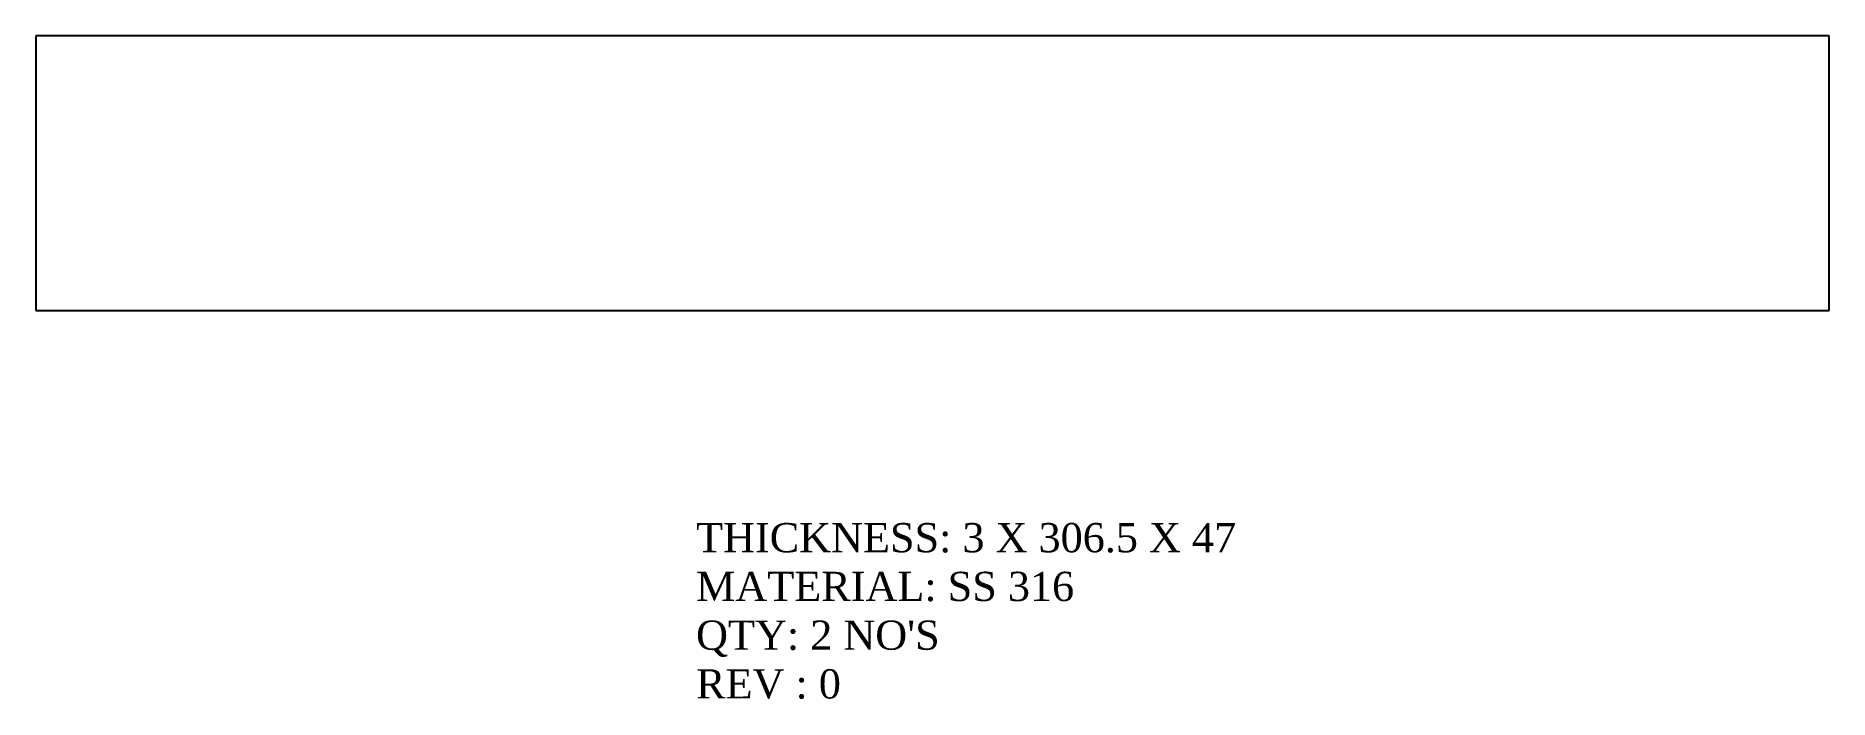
# Model space of a CAD drawing. Header units: inches. Extents: x 1750 to 2057, y -259 to -146.
import ezdxf

# ---------------------------------------------------------------- set-up
doc = ezdxf.new("R2010")
doc.units = ezdxf.units.IN
doc.header["$MEASUREMENT"] = 0
doc.layers.add('LaserCutting', color=3, linetype='Continuous')

msp = doc.modelspace()

# ---------------------------------------------------------------- linework, layer by layer
at = {"layer": 'LaserCutting'}
for p, q in [((2056.64, -145.64), (1750.14, -145.64)), ((1750.14, -145.64), (1750.14, -192.64)), ((2056.64, -192.64), (2056.64, -145.64)), ((1750.14, -192.64), (2056.64, -192.64))]:
    msp.add_line(p, q, dxfattribs=at)

# ---------------------------------------------------------------- texts
at = {"layer": 'LaserCutting', "insert": (1862.98, -228.96), "char_height": 5, "width": 185.0212, "attachment_point": 1}
msp.add_mtext("{\\fTimes New Roman|b0|i0|c0|p18;THICKNESS: 3 X 306.5 X 47\\PMATERIAL: SS 316\\PQTY: 2 NO'S\\PREV : 0}", dxfattribs=at)

doc.saveas('drawing.dxf')
